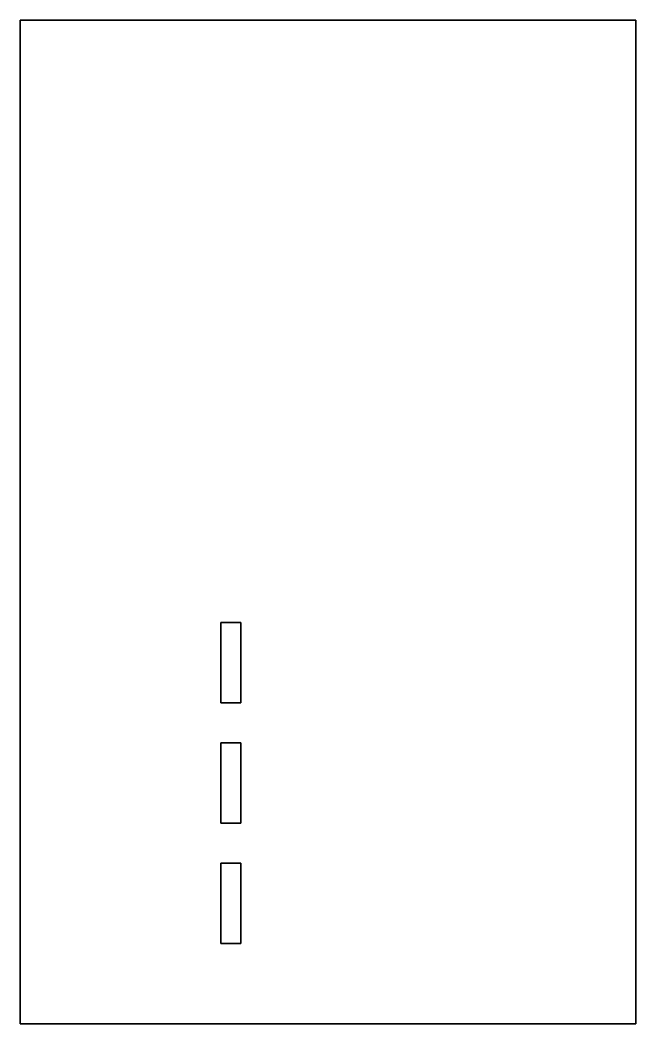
# Model space of a CAD drawing. Header units: millimetres. Extents: x -46 to 46, y -75 to 75.
import ezdxf

# ---------------------------------------------------------------- set-up
doc = ezdxf.new("R2010")
doc.units = ezdxf.units.MM
doc.layers.get('0').update_dxf_attribs({"linetype": 'CONTINUOUS'})

msp = doc.modelspace()

# ---------------------------------------------------------------- linework, layer by layer
for points in [[(-46, -75), (46, -75), (46, 75), (-46, 75)], [(-46, -75), (-46, 75), (46, 75), (46, -75)], [(-16, -15), (-13, -15), (-13, -27), (-16, -27)], [(-13, -15), (-16, -15), (-16, -27), (-13, -27)], [(-16, -33), (-13, -33), (-13, -45), (-16, -45)], [(-13, -33), (-16, -33), (-16, -45), (-13, -45)], [(-16, -51), (-13, -51), (-13, -63), (-16, -63)], [(-13, -51), (-16, -51), (-16, -63), (-13, -63)]]:
    msp.add_lwpolyline(points, close=True)

doc.saveas('drawing.dxf')
